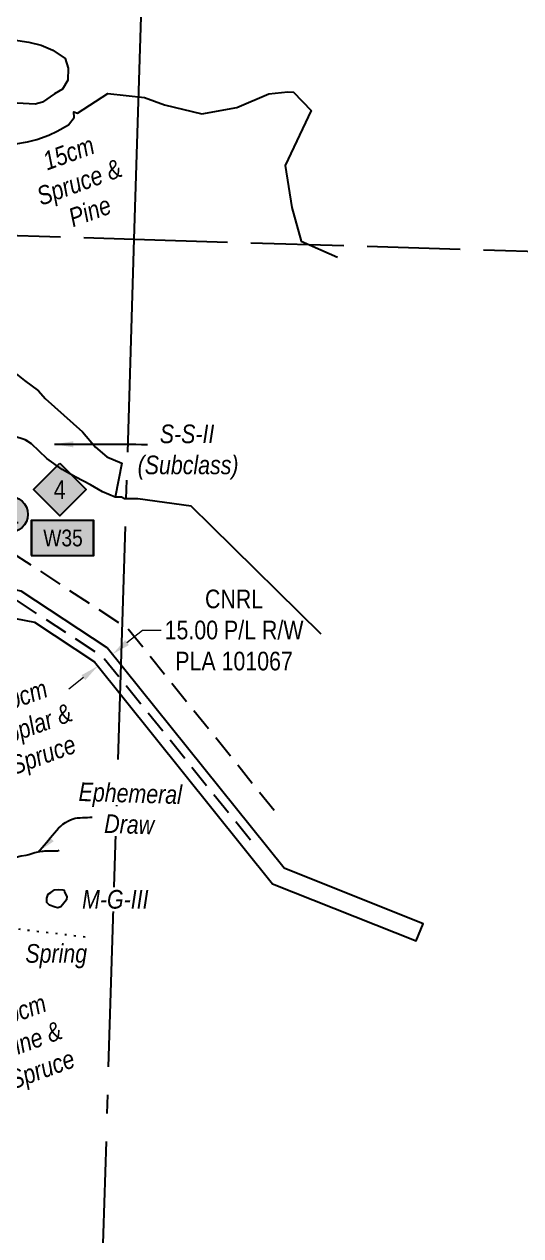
# Model space of a CAD drawing. Extents: x 355004 to 366534, y 6048595 to 6058688.
# Drawn here: x 359711 to 359977, y 6052300 to 6052950 of the extents above; entities that cross this region are included whole.
import ezdxf
from ezdxf.enums import TextEntityAlignment as Align

# ---------------------------------------------------------------- set-up
doc = ezdxf.new("R2010")
doc.units = 0
doc.header["$LTSCALE"] = 5
doc.header["$PDSIZE"] = 5
for name, pattern in [('foc-ACCESSROAD', [3.75, 2.5, -1.25]), ('foc-QUARTERLINE', [33, 25, -3, 2, -3]), ('foc-TOPO', [1, 0.2, -0.8]), ('foc-TOPO-ephemeral', [6.25, 3.125, -0.625, 0.625, -0.625, 0.625, -0.625]), ('foc-UNSURVEYED', [12.5, 10, -2.5])]:
    doc.linetypes.add(name, pattern=pattern)
doc.layers.get('Defpoints').update_dxf_attribs({"color": 9})
for name, color, linetype in [('C-AR', 13, 'foc-ACCESSROAD'), ('C-RW', 13, 'Continuous'), ('L-QSEC', 8, 'foc-QUARTERLINE'), ('L-USEC', 7, 'foc-UNSURVEYED'), ('P-BORE', 7, 'Continuous'), ('P-ELEVATION', 7, 'Continuous'), ('P-TEMP-BLOCKS', 250, 'Continuous'), ('T-BUSH-T', 110, 'Continuous'), ('T-DRAW', 143, 'foc-TOPO-ephemeral'), ('T-VEGETATION CHANGE', 104, 'foc-TOPO'), ('T-WATER-T', 170, 'Continuous'), ('WETLAND', 143, 'Continuous'), ('WETLAND-T', 146, 'Continuous')]:
    doc.layers.add(name, color=color, linetype=linetype)
doc.layers.add('C-RW-T', color=13, linetype='Continuous', lineweight=9)
doc.layers.add('T-TEXT', color=48, linetype='Continuous', lineweight=18)
doc.styles.add('80', font='ARIALN.TTF', dxfattribs={"height": 10})
doc.styles.add('80CG', font='ARIALN.TTF', dxfattribs={"height": 10})
doc.styles.add('80L', font='ARIALN.TTF', dxfattribs={"height": 10})
doc.styles.add('80LS', font='ARIALNI.TTF', dxfattribs={"height": 10})
doc.styles.add('foc-LtypeFont', font='ARIALN.TTF', dxfattribs={"height": 7.35})
doc.styles.add('MtXpl_Arial_Narrow', font='ARIALNI.TTF')
doc.linetypes.add('foc-TOPO-flowdirection-NOLINE', pattern='A,0,[">",foc-LtypeFont,S=0.3,R=0,X=0,Y=-0.945],-20,[">",foc-LtypeFont,S=0.3,R=0,X=0,Y=-0.945],0', length=20)
doc.dimstyles.new('Compass 5 000', dxfattribs={"dimscale": 5, "dimtxt": 9, "dimasz": 2, "dimexe": 0.2, "dimexo": 0.0625, "dimgap": 0.5, "dimtad": 0, "dimtih": 1, "dimtoh": 1, "dimzin": 0, "dimdsep": 46, "dimtxsty": '80CG', "dimcen": 0.1, "dimse1": 1, "dimse2": 1, "dimclrd": 256, "dimclrt": 256, "dimaunit": 1, "dimadec": 4, "dimazin": 0, "dimtfac": 0.06, "dimtofl": 0, "dimtmove": 0, "dimatfit": 1, "dimfxl": 0.2, "dimtolj": 1, "dimtzin": 0, "dimlwd": -1, "dimarcsym": 0})

# ---------------------------------------------------------------- blocks, each defined once
blk = doc.blocks.new('Induction_Bend_No')
at = {"layer": 'P-ELEVATION'}
h = blk.add_hatch(color=111, dxfattribs=at)
h.dxf.hatch_style = 1
edge = h.paths.add_edge_path()
edge.add_ellipse((0, 0), major_axis=(-10.94, 0), ratio=0.913794, start_angle=0, end_angle=360)
at = {"layer": 'P-ELEVATION', "color": 7, "flags": 128}
blk.add_lwpolyline([(0, 0, 5, 0, 0), (-8.54, -4.54, 0, 0, 0)], format="xyseb", dxfattribs=at)
at = {"layer": 'P-ELEVATION', "color": 7}
blk.add_ellipse((0, 0), major_axis=(-10.94, 0), ratio=0.913794, dxfattribs=at)
at = {"layer": 'P-ELEVATION', "style": '80'}
blk.add_attdef('BEND', text='', height=10, dxfattribs=at).set_placement((0, 0), align=Align.MIDDLE_CENTER)
blk = doc.blocks.new('Temp_Area5')
at = {"true_color": 0x99e6ff}
h = blk.add_hatch(color=141, dxfattribs=at)
h.dxf.hatch_style = 1
h.paths.add_polyline_path([(-16.83, -9.44), (16.33, -9.44), (16.33, 9.05), (-16.83, 9.05)])
at = {"color": 250}
for points in [[(-17.03, -9.64), (16.53, -9.64), (16.53, 9.25), (-17.03, 9.25)], [(-16.93, -9.54), (16.43, -9.54), (16.43, 9.15), (-16.93, 9.15)]]:
    blk.add_lwpolyline(points, close=True, dxfattribs=at)
at = {"color": 250, "style": '80L'}
blk.add_attdef('TEMPORARY', text='', height=9, dxfattribs=at).set_placement((0, -0.15), align=Align.MIDDLE_CENTER)
blk = doc.blocks.new('*D624')
at = {"layer": 'C-RW-T', "transparency": 16777216}
for p, q in [((359765.72, 6052617.99), (359774.1, 6052624.71)), ((359774.1, 6052624.71), (359784.1, 6052624.71)), ((359742.32, 6052599.21), (359734.53, 6052592.95))]:
    blk.add_line(p, q, dxfattribs=at)
for points in [[(359764.68, 6052619.29), (359766.76, 6052616.69), (359757.92, 6052611.73)], [(359741.28, 6052600.51), (359743.37, 6052597.91), (359750.12, 6052605.47)]]:
    blk.add_solid(points, dxfattribs=at)
at = {"layer": 'Defpoints', "color": 0, "transparency": 16777216}
for p in [(359750.12, 6052605.47), (359780.8, 6052583.22), (359773.01, 6052576.96)]:
    blk.add_point(p, dxfattribs=at)
at = {"layer": 'C-RW-T', "transparency": 16777216, "insert": (359823.18, 6052624.71), "char_height": 10, "attachment_point": 5, "style": '80CG'}
blk.add_mtext('\\A1;CNRL\\P15.00 P/L R/W\\PPLA 101067', dxfattribs=at)
blk = doc.blocks.new('30M BUFFER DISP')
h = blk.add_hatch(color=70)
h.dxf.hatch_style = 1
h.paths.add_polyline_path([(0, 14.14), (14.14, 0), (0, -14.14), (-14.14, 0)])
blk.add_lwpolyline([(0, 14.14), (14.14, 0), (0, -14.14), (-14.14, 0)], close=True)
at = {"color": 235, "style": '80L'}
blk.add_attdef('DISURBANCE', text='', height=10, dxfattribs=at).set_placement((0, 0), align=Align.MIDDLE_CENTER)

msp = doc.modelspace()

# ---------------------------------------------------------------- linework, layer by layer
at = {"layer": 'C-AR', "flags": 128}
msp.add_lwpolyline([(359831.985, 6052512.059), (359762.336, 6052598.484), (359752.713, 6052610.428), (359697.601, 6052646.624), (359694.676, 6052648.545), (359629.817, 6052691.145), (359617.344, 6052699.338), (359614.481, 6052701.22), (359602.089, 6052703.608), (359517.105, 6052719.847), (359489.356, 6052725.153), (359512.747, 6052741.03), (359600.943, 6052724.173), (359616.123, 6052721.27), (359622.135, 6052720.111), (359628.434, 6052715.974), (359763.232, 6052627.44), (359766.312, 6052625.418), (359847.552, 6052524.604)], dxfattribs=at)
at = {"layer": 'C-RW'}
msp.add_lwpolyline([(359716.087, 6052628.96), (359748.357, 6052607.674), (359843.889, 6052488.64), (359920.934, 6052457.923), (359924.636, 6052467.209), (359850.037, 6052496.951), (359755.171, 6052615.155), (359709.021, 6052645.596), (359613.913, 6052663.961), (359611.101, 6052649.232), (359716.087, 6052628.96)], close=True, dxfattribs=at)
at = {"layer": 'L-QSEC'}
for p, q in [((359769.64, 6052834.48), (359794.524, 6053638.421)), ((359745.689, 6052060.528), (359769.64, 6052834.48))]:
    msp.add_line(p, q, dxfattribs=at)
at = {"layer": 'L-USEC'}
for p, q in [((359367.783, 6052846.716), (359769.64, 6052834.48)), ((359769.64, 6052834.48), (360171.482, 6052822.245))]:
    msp.add_line(p, q, dxfattribs=at)
at = {"layer": 'T-DRAW', "linetype": 'foc-TOPO-flowdirection-NOLINE', "flags": 128}
msp.add_lwpolyline([(359648.462, 6052449.922), (359697.004, 6052476.895), (359698.474, 6052478.619), (359699.93, 6052480.83), (359700.387, 6052483.828), (359700.789, 6052486.877), (359700.927, 6052489.648), (359701.465, 6052493.624), (359701.516, 6052497.532), (359701.516, 6052499.431), (359702.709, 6052501.364), (359705.274, 6052502.739), (359709.046, 6052503.661), (359711.589, 6052503.896), (359713.152, 6052504.266), (359716.375, 6052505.389), (359719.016, 6052506.007), (359721.56, 6052506.242), (359724.106, 6052506.369), (359726.168, 6052506.373), (359728.376, 6052506.278), (359729.376, 6052506.563)], dxfattribs=at)
at = {"layer": 'T-DRAW', "flags": 128}
msp.add_lwpolyline([(359695.083, 6052475.755), (359697.004, 6052476.895), (359698.474, 6052478.619), (359699.93, 6052480.83), (359700.387, 6052483.828), (359700.789, 6052486.877), (359700.927, 6052489.648), (359701.465, 6052493.624), (359701.516, 6052497.532), (359701.516, 6052499.431), (359702.709, 6052501.364), (359705.274, 6052502.739), (359709.046, 6052503.661), (359711.589, 6052503.896), (359713.152, 6052504.266), (359716.375, 6052505.389), (359719.016, 6052506.007), (359721.56, 6052506.242), (359724.106, 6052506.369), (359726.168, 6052506.373), (359728.376, 6052506.278), (359729.376, 6052506.563)], dxfattribs=at)
at = {"layer": 'T-VEGETATION CHANGE', "flags": 128}
msp.add_lwpolyline([(359603.194, 6052476.676), (359744.414, 6052460.024)], dxfattribs=at)
at = {"layer": 'WETLAND'}
for points in [[(359702.57, 6052941.754), (359713.104, 6052940.203), (359719.631, 6052938.537), (359725.875, 6052935.939), (359732.485, 6052931.345), (359734.176, 6052926.148), (359734.048, 6052919.819), (359731.101, 6052914.953), (359726.851, 6052912.518), (359720.346, 6052908.013), (359716.519, 6052906.979), (359706.786, 6052907.473)], [(359706.018, 6052885.699), (359712.316, 6052886.65), (359717.356, 6052887.961), (359723.784, 6052890.216), (359728.193, 6052892.502), (359734.271, 6052895.76), (359737.431, 6052899.799), (359737.265, 6052902.772), (359739.25, 6052902.124), (359755.474, 6052912.63), (359775.058, 6052910.536), (359785.778, 6052906.503), (359805.919, 6052901.774), (359824.623, 6052905.199), (359841.89, 6052912.396), (359851.97, 6052913.603), (359855.074, 6052913.337), (359864.535, 6052903.536), (359850.679, 6052874.049), (359854.144, 6052851.519), (359859.268, 6052833.404), (359878.675, 6052824.793)], [(359701.842, 6052765.731), (359710.724, 6052758.681), (359718.324, 6052753.11), (359721.883, 6052749.078), (359741.822, 6052731.181), (359748.812, 6052722.837), (359754.881, 6052717.774), (359762.944, 6052714.35), (359759.468, 6052696.107), (359752.681, 6052698.98), (359746.098, 6052702.649), (359738.268, 6052706.745), (359730.9, 6052710.855), (359722.709, 6052716.792), (359714.461, 6052724.733), (359711.152, 6052726.881), (359705.09, 6052728.785)], [(359869.912, 6052622.565), (359811.004, 6052680.471), (359800.194, 6052691.229), (359771.563, 6052695.183), (359764.469, 6052695.195), (359762.734, 6052695.996), (359759.468, 6052696.107), (359752.681, 6052698.98), (359746.098, 6052702.649), (359738.268, 6052706.745), (359730.9, 6052710.855), (359722.709, 6052716.792), (359714.461, 6052724.733), (359712.479, 6052726.019), (359711.152, 6052726.881), (359705.09, 6052728.785)]]:
    msp.add_lwpolyline(points, dxfattribs=at)
msp.add_lwpolyline([(359724.928, 6052483.992), (359726.906, 6052485.313), (359728.972, 6052485.491), (359731.366, 6052485.4), (359732.05, 6052485.141), (359732.281, 6052484.032), (359733.5, 6052481.795), (359733.31, 6052480.077), (359731.768, 6052478.279), (359730.194, 6052476.163), (359728.616, 6052475.64), (359727.289, 6052476.04), (359724.192, 6052477.068), (359722.676, 6052478.538), (359722.73, 6052480.851), (359723.504, 6052483.024), (359724.928, 6052483.992)], close=True, dxfattribs=at)

# ---------------------------------------------------------------- block references
at = {"xscale": 0.99966497, "yscale": 0.99966497, "zscale": 0.99966497}
msp.add_blockref('Induction_Bend_No', (359701.676, 6052686.813), dxfattribs=at).add_auto_attribs({'BEND': '21'})
at = {"layer": 'P-BORE', "xscale": 0.99966497, "yscale": 0.99966497, "zscale": 0.99966497}
msp.add_blockref('30M BUFFER DISP', (359729.645, 6052700.091), dxfattribs=at).add_auto_attribs({'DISURBANCE': '4'})
at = {"layer": 'P-TEMP-BLOCKS', "xscale": 0.99966497, "yscale": 0.99966497, "zscale": 0.99966497}
msp.add_blockref('Temp_Area5', (359731.404, 6052674.307), dxfattribs=at).add_auto_attribs({'TEMPORARY': 'W35'})

# ---------------------------------------------------------------- texts
at = {"layer": 'T-BUSH-T', "char_height": 9.9967, "attachment_point": 2, "rotation": 20, "style": '80LS'}
for s, insert, width in [('15cm\\PSpruce &\\PPine', (359732.684, 6052885.46), 47.02868), ('20cm\\PPine & \\PSpruce', (359706.852, 6052425.117), 36.10456)]:
    msp.add_mtext(s, dxfattribs=dict(at, insert=insert, width=width))
at = {"layer": 'T-TEXT', "insert": (359711.24, 6052456.26), "char_height": 9.99341, "attachment_point": 1, "style": '80L'}
msp.add_mtext_dynamic_manual_height_columns('{\\fArial Narrow|b0|i1|c0|p34;Spring}', width=33.28404, gutter_width=49.983, heights=[0], dxfattribs=at)
at = {"layer": 'WETLAND-T', "insert": (359770.931, 6052735.032), "char_height": 10, "attachment_point": 1, "style": '80L'}
msp.add_mtext_dynamic_manual_height_columns('\\pi12.40334;{\\fArial Narrow|b0|i1|c0|p34;S-S-II\\P\\pi0.53431;(Subclass)}', width=53.55157, gutter_width=47.516, heights=[0], dxfattribs=at)

# ---------------------------------------------------------------- dimensions: what is measured, and where the dimension line sits
at = {"layer": 'C-RW-T'}
dim = msp.add_linear_dim(base=(359750.124, 6052605.473), p1=(359780.802, 6052583.219), p2=(359773.006, 6052576.962), angle=218.749098, text='CNRL\\P15.00 P/L R/W\\PPLA 101067', dimstyle='Compass 5 000', dxfattribs=at)
dim.commit()
dim.dimension.update_dxf_attribs({"geometry": '*D624', "text_midpoint": (359823.182, 6052624.715), "dimtype": 161})

# ---------------------------------------------------------------- leaders
at = {"layer": 'T-WATER-T', "path_type": 1}
msp.add_leader([(359718.004, 6052505.77), (359736.788, 6052523.461), (359747.122, 6052524.4)], dimstyle='Compass 5 000', override={"dimgap": 0.5, "dimtad": 0}, dxfattribs=at)
at = {"layer": 'WETLAND-T', "path_type": 1}
msp.add_leader([(359726.879, 6052724.422), (359776.655, 6052724.397)], dimstyle='Compass 5 000', override={"dimgap": 0.5, "dimtad": 0}, dxfattribs=at)

# ---------------------------------------------------------------- next in the draw order: texts
at = {"layer": 'T-WATER-T', "insert": (359739.984, 6052543.045), "char_height": 10, "width": 56.94045, "attachment_point": 1, "rotation": 358.256196, "style": 'MtXpl_Arial_Narrow', "bg_fill": 3, "box_fill_scale": 1.15, "bg_fill_color": 256, "bg_fill_true_color": 256, "bg_fill_transparency": 0}
msp.add_mtext('Ephemeral', dxfattribs=at)
at = {"layer": 'WETLAND-T', "insert": (359741.361, 6052485.286), "char_height": 10, "attachment_point": 1, "style": '80L', "bg_fill": 3, "box_fill_scale": 1.15, "bg_fill_color": 256, "bg_fill_true_color": 256, "bg_fill_transparency": 0}
msp.add_mtext_dynamic_manual_height_columns('\\pi0.30239;{\\fArial Narrow|b0|i1|c0|p34;M-G-III}', width=36.02087, gutter_width=47.516, heights=[0], dxfattribs=at)

# ---------------------------------------------------------------- next in the draw order: texts
at = {"layer": 'T-BUSH-T', "insert": (359707.488, 6052593.869), "char_height": 9.9967, "width": 75.03453, "attachment_point": 2, "rotation": 20, "style": '80LS'}
msp.add_mtext('20cm\\PPoplar & \\PSpruce', dxfattribs=at)
at = {"layer": 'T-WATER-T', "insert": (359753.73, 6052525.952), "char_height": 10, "width": 28.10463, "attachment_point": 1, "rotation": 358.256196, "style": 'MtXpl_Arial_Narrow', "bg_fill": 3, "box_fill_scale": 1.15, "bg_fill_color": 256, "bg_fill_true_color": 256, "bg_fill_transparency": 0}
msp.add_mtext('Draw', dxfattribs=at)

doc.saveas('drawing.dxf')
